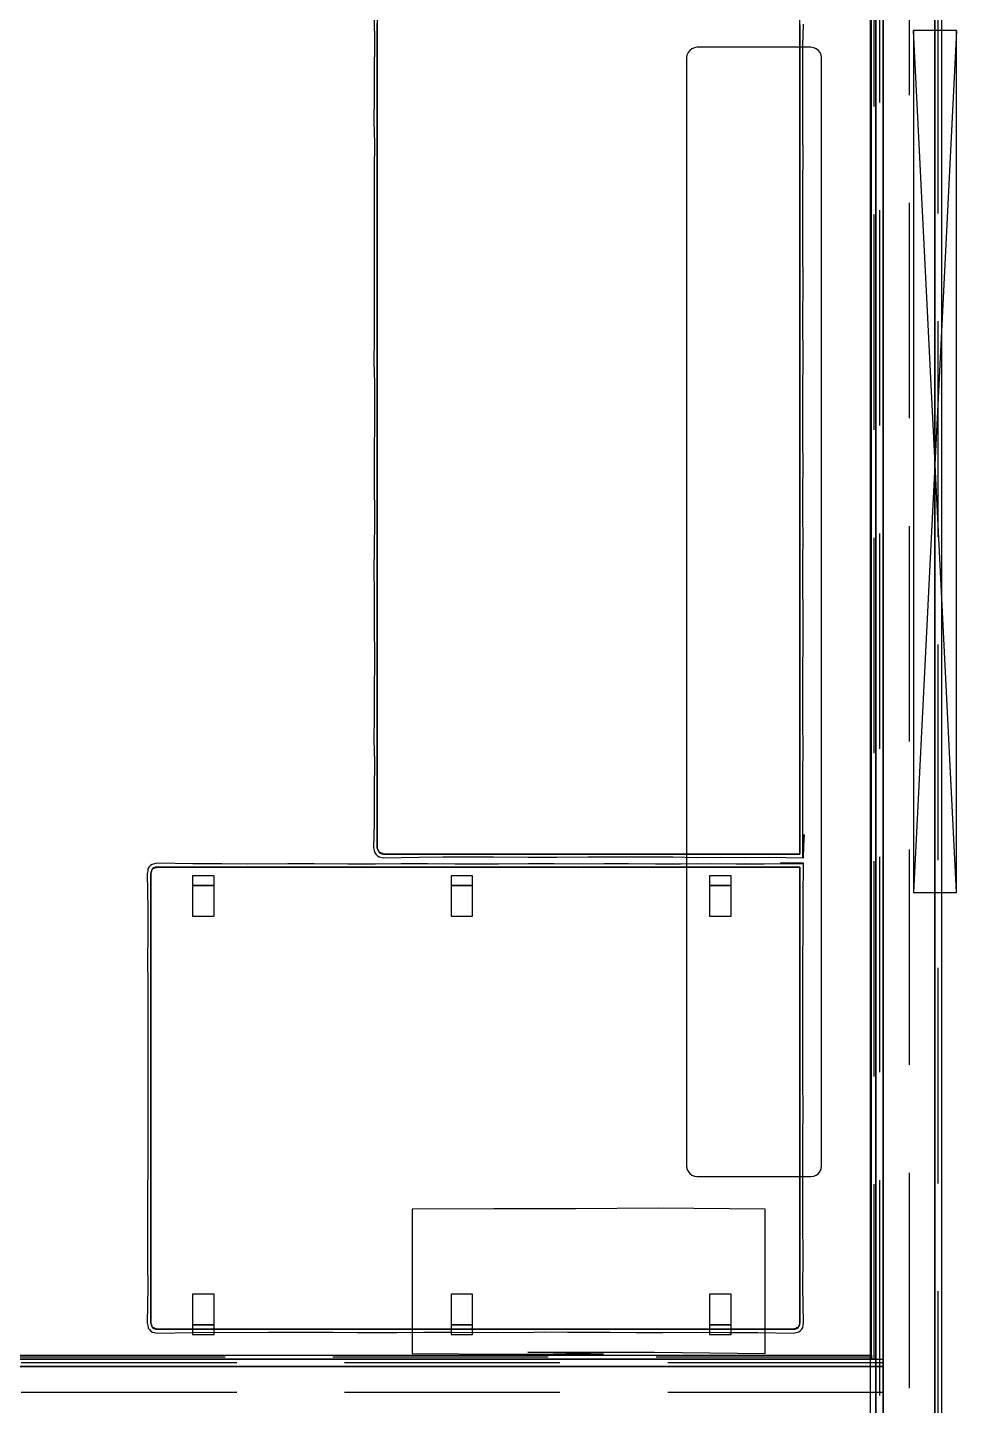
# Model space of a CAD drawing. Header units: millimetres. Extents: x -28.2 to 24.3, y -24.8 to 12.4.
# Drawn here: x 5.568 to 7.724, y -3.654 to -0.458 of the extents above; entities that cross this region are included whole.
import ezdxf

# ---------------------------------------------------------------- set-up
doc = ezdxf.new("R2010")
doc.units = ezdxf.units.MM
doc.linetypes.add('Dashed', pattern=[0.75, 0.5, -0.25])
for name, color, linetype in [('EJE_MUROS', 8, 'Continuous'), ('FURNISHINGELEMENT', 8, 'Continuous'), ('LOSAS', 3, 'Continuous'), ('MUROS', 7, 'Continuous'), ('VENTANAS', 4, 'Continuous')]:
    doc.layers.add(name, color=color, linetype=linetype)

msp = doc.modelspace()

# ---------------------------------------------------------------- linework, layer by layer
at = {"layer": 'EJE_MUROS', "linetype": 'Dashed'}
for p, q in [((7.6813, -6.1391), (7.6813, 0.8359)), ((7.5318, 0.6089), (7.5318, -3.5471)), ((7.5453, 0.6189), (7.5453, -5.9071)), ((7.6138, 0.6359), (7.6138, -5.9241)), ((7.5268, -3.5421), (3.2308, -3.5421)), ((7.5538, -3.5556), (3.2138, -3.5556)), ((7.5538, -3.6241), (3.0938, -3.6241))]:
    msp.add_line(p, q, dxfattribs=at)
at = {"layer": 'FURNISHINGELEMENT'}
for p, q in [((6.3799, 0.19, 0.8), (6.3799, -2.3602, 0.8)), ((7.3606, -2.3749, 0.8), (7.3606, 0.19, 0.8)), ((6.3724, -0.4343, 0.7965), (6.3733, -0.4961, 0.7975)), ((6.3799, -0.5272, 0.8), (6.3799, -0.4475, 0.8)), ((7.3606, -0.4512, 0.8), (7.3606, -0.5313, 0.8)), ((7.3676, -0.5001, 0.7972), (7.3686, -0.4499, 0.796)), ((6.3733, -0.4961, 0.7975), (6.3726, -0.5559, 0.7968)), ((7.1049, -0.5107, 1.185), (7.101, -0.5158, 1.185)), ((7.11, -0.5068, 1.185), (7.1049, -0.5107, 1.185)), ((7.116, -0.5043, 1.185), (7.11, -0.5068, 1.185)), ((7.1224, -0.5034, 1.185), (7.116, -0.5043, 1.185)), ((7.3863, -0.5034, 1.185), (7.1224, -0.5034, 1.185)), ((7.3676, -0.5938, 0.7972), (7.3676, -0.5001, 0.7972)), ((7.3927, -0.5043, 1.185), (7.3863, -0.5034, 1.185)), ((7.3987, -0.5068, 1.185), (7.3927, -0.5043, 1.185)), ((7.4038, -0.5107, 1.185), (7.3987, -0.5068, 1.185)), ((7.4077, -0.5158, 1.185), (7.4038, -0.5107, 1.185)), ((6.3799, -0.6069, 0.8), (6.3799, -0.5272, 0.8)), ((7.0985, -0.5217, 1.185), (7.0977, -0.5281, 1.185)), ((7.0977, -0.5281, 1.185), (7.0977, -3.0986, 1.185)), ((7.101, -0.5158, 1.185), (7.0985, -0.5217, 1.185)), ((7.3606, -0.5313, 0.8), (7.3606, -0.6115, 0.8)), ((7.4102, -0.5217, 1.185), (7.4077, -0.5158, 1.185)), ((7.411, -0.5281, 1.185), (7.4102, -0.5217, 1.185)), ((7.411, -3.0986, 1.185), (7.411, -0.5281, 1.185)), ((6.3726, -0.5559, 0.7968), (6.3726, -0.6211, 0.7968)), ((6.3799, -0.6866, 0.8), (6.3799, -0.6069, 0.8)), ((7.3677, -0.6516, 0.797), (7.3676, -0.5938, 0.7972)), ((6.3726, -0.6211, 0.7968), (6.372, -0.6745, 0.7962)), ((7.3606, -0.6115, 0.8), (7.3606, -0.6916, 0.8)), ((7.3672, -0.7047, 0.7975), (7.3677, -0.6516, 0.797)), ((6.372, -0.6745, 0.7962), (6.3734, -0.7264, 0.7975)), ((6.3799, -0.7663, 0.8), (6.3799, -0.6866, 0.8)), ((7.3606, -0.6916, 0.8), (7.3606, -0.7718, 0.8)), ((6.3734, -0.7264, 0.7975), (6.3727, -0.7871, 0.7969)), ((7.3682, -0.7571, 0.7965), (7.3672, -0.7047, 0.7975)), ((6.3799, -0.846, 0.8), (6.3799, -0.7663, 0.8)), ((7.3675, -0.8196, 0.7973), (7.3682, -0.7571, 0.7965)), ((6.3727, -0.7871, 0.7969), (6.3724, -0.8479, 0.7966)), ((7.3606, -0.7718, 0.8), (7.3606, -0.852, 0.8)), ((7.3677, -0.9135, 0.7971), (7.3675, -0.8196, 0.7973)), ((6.3724, -0.8479, 0.7966), (6.3729, -0.9066, 0.7971)), ((6.3799, -0.9257, 0.8), (6.3799, -0.846, 0.8)), ((7.3606, -0.852, 0.8), (7.3606, -0.9321, 0.8)), ((6.3729, -0.9066, 0.7971), (6.3728, -0.9655, 0.797)), ((6.3799, -1.0054, 0.8), (6.3799, -0.9257, 0.8)), ((7.3672, -0.9722, 0.7975), (7.3677, -0.9135, 0.7971)), ((7.3606, -0.9321, 0.8), (7.3606, -1.0123, 0.8)), ((6.3728, -0.9655, 0.797), (6.3729, -1.0234, 0.7972)), ((7.3679, -1.0523, 0.7969), (7.3672, -0.9722, 0.7975)), ((6.3799, -1.0851, 0.8), (6.3799, -1.0054, 0.8)), ((7.3606, -1.0123, 0.8), (7.3606, -1.0924, 0.8)), ((6.3729, -1.0234, 0.7972), (6.373, -1.118, 0.7972)), ((7.3675, -1.1325, 0.7972), (7.3679, -1.0523, 0.7969)), ((6.3799, -1.1648, 0.8), (6.3799, -1.0851, 0.8)), ((6.373, -1.118, 0.7972), (6.3725, -1.1796, 0.7966)), ((7.3606, -1.0924, 0.8), (7.3606, -1.1726, 0.8)), ((7.3678, -1.2323, 0.797), (7.3675, -1.1325, 0.7972)), ((6.3725, -1.1796, 0.7966), (6.372, -1.2322, 0.7962)), ((6.3799, -1.2445, 0.8), (6.3799, -1.1648, 0.8)), ((7.3606, -1.1726, 0.8), (7.3606, -1.2527, 0.8)), ((6.372, -1.2322, 0.7962), (6.3732, -1.2836, 0.7974)), ((6.3799, -1.3241, 0.8), (6.3799, -1.2445, 0.8)), ((7.3675, -1.2928, 0.7973), (7.3678, -1.2323, 0.797)), ((7.3606, -1.2527, 0.8), (7.3606, -1.3329, 0.8)), ((6.3732, -1.2836, 0.7974), (6.3731, -1.3784, 0.7973)), ((7.3676, -1.3507, 0.7971), (7.3675, -1.2928, 0.7973)), ((6.3799, -1.4038, 0.8), (6.3799, -1.3241, 0.8)), ((7.3606, -1.3329, 0.8), (7.3606, -1.413, 0.8)), ((7.3677, -1.4165, 0.7971), (7.3676, -1.3507, 0.7971)), ((6.3731, -1.3784, 0.7973), (6.3727, -1.4376, 0.7969)), ((6.3799, -1.4835, 0.8), (6.3799, -1.4038, 0.8)), ((6.3727, -1.4376, 0.7969), (6.3727, -1.5044, 0.7969)), ((7.3606, -1.413, 0.8), (7.3606, -1.4932, 0.8)), ((7.3678, -1.4724, 0.7969), (7.3677, -1.4165, 0.7971)), ((6.3799, -1.5632, 0.8), (6.3799, -1.4835, 0.8)), ((7.3606, -1.4932, 0.8), (7.3606, -1.5733, 0.8)), ((7.3675, -1.5333, 0.7973), (7.3678, -1.4724, 0.7969)), ((6.3727, -1.5044, 0.7969), (6.3735, -1.6031, 0.7976)), ((7.3676, -1.591, 0.7972), (7.3675, -1.5333, 0.7973)), ((6.3799, -1.6429, 0.8), (6.3799, -1.5632, 0.8)), ((7.3606, -1.5733, 0.8), (7.3606, -1.6535, 0.8)), ((7.3684, -1.6424, 0.7963), (7.3676, -1.591, 0.7972)), ((6.3735, -1.6031, 0.7976), (6.3726, -1.665, 0.7968)), ((6.3799, -1.7226, 0.8), (6.3799, -1.6429, 0.8)), ((7.3606, -1.6535, 0.8), (7.3606, -1.7336, 0.8)), ((7.3674, -1.6936, 0.7973), (7.3684, -1.6424, 0.7963)), ((6.3726, -1.665, 0.7968), (6.3722, -1.7171, 0.7963)), ((7.3676, -1.7512, 0.7972), (7.3674, -1.6936, 0.7973)), ((6.3722, -1.7171, 0.7963), (6.3727, -1.7692, 0.7969)), ((6.3799, -1.8023, 0.8), (6.3799, -1.7226, 0.8)), ((7.3606, -1.7336, 0.8), (7.3606, -1.8138, 0.8)), ((7.3679, -1.8169, 0.7968), (7.3676, -1.7512, 0.7972)), ((6.3727, -1.7692, 0.7969), (6.373, -1.8357, 0.7972)), ((6.3799, -1.882, 0.8), (6.3799, -1.8023, 0.8)), ((7.3606, -1.8138, 0.8), (7.3606, -1.8939, 0.8)), ((7.3682, -1.8798, 0.7965), (7.3679, -1.8169, 0.7968)), ((6.373, -1.8357, 0.7972), (6.3732, -1.9307, 0.7974)), ((6.3799, -1.9617, 0.8), (6.3799, -1.882, 0.8)), ((7.3676, -1.9561, 0.7971), (7.3682, -1.8798, 0.7965)), ((7.3606, -1.8939, 0.8), (7.3606, -1.9741, 0.8)), ((6.3732, -1.9307, 0.7974), (6.3726, -1.9911, 0.7968)), ((6.3799, -2.0414, 0.8), (6.3799, -1.9617, 0.8)), ((7.3606, -1.9741, 0.8), (7.3606, -2.0542, 0.8)), ((7.3677, -2.0142, 0.7971), (7.3676, -1.9561, 0.7971)), ((6.3726, -1.9911, 0.7968), (6.3726, -2.0565, 0.7968)), ((6.3799, -2.1211, 0.8), (6.3799, -2.0414, 0.8)), ((7.3675, -2.0709, 0.7972), (7.3677, -2.0142, 0.7971)), ((6.3726, -2.0565, 0.7968), (6.372, -2.1095, 0.7961)), ((7.3606, -2.0542, 0.8), (7.3606, -2.154, 0.8)), ((7.368, -2.1274, 0.7968), (7.3675, -2.0709, 0.7972)), ((6.372, -2.1095, 0.7961), (6.3734, -2.1609, 0.7976)), ((6.3799, -2.2008, 0.8), (6.3799, -2.1211, 0.8)), ((7.3674, -2.1916, 0.7974), (7.368, -2.1274, 0.7968)), ((6.3734, -2.1609, 0.7976), (6.3729, -2.2253, 0.7971)), ((7.3606, -2.154, 0.8), (7.3606, -2.2092, 0.8)), ((6.3799, -2.2497, 0.8), (6.3799, -2.2008, 0.8)), ((7.3675, -2.292, 0.7973), (7.3674, -2.1916, 0.7974)), ((6.3729, -2.2253, 0.7971), (6.3729, -2.3043, 0.7971)), ((7.3606, -2.2092, 0.8), (7.3606, -2.2644, 0.8)), ((6.3799, -2.305, 0.8), (6.3799, -2.2497, 0.8)), ((7.3606, -2.2644, 0.8), (7.3606, -2.3197, 0.8)), ((7.3677, -2.3819, 0.7971), (7.3675, -2.292, 0.7973)), ((6.3729, -2.3043, 0.7971), (6.3713, -2.3602, 0.795)), ((6.3799, -2.3602, 0.8), (6.3799, -2.305, 0.8)), ((7.3606, -2.3197, 0.8), (7.3606, -2.3749, 0.8)), ((7.3706, -2.3297, 0.79), (7.3677, -2.3819, 0.7971)), ((7.3693, -2.3835, 0.795), (7.3706, -2.3297, 0.79)), ((6.3713, -2.3602, 0.795), (6.3727, -2.3664, 0.7959)), ((6.3817, -2.3643, 0.8), (6.3799, -2.3602, 0.8)), ((6.3799, -2.3602, 0.8), (6.3804, -2.364, 0.8)), ((6.3804, -2.364, 0.8), (6.3819, -2.3675, 0.8)), ((6.3821, -2.3654, 0.8), (6.3817, -2.3643, 0.8)), ((6.383, -2.3675, 0.8), (6.3821, -2.3654, 0.8)), ((5.869, -2.3963, 0.795), (5.8628, -2.3977, 0.7959)), ((5.9518, -2.3979, 0.7971), (5.869, -2.3963, 0.795)), ((6.3727, -2.3664, 0.7959), (6.3741, -2.372, 0.7942)), ((6.3741, -2.372, 0.7942), (6.3767, -2.3753, 0.7948)), ((6.3767, -2.3753, 0.7948), (6.3803, -2.3791, 0.7942)), ((6.3803, -2.3791, 0.7942), (6.384, -2.3814, 0.7942)), ((6.3819, -2.3675, 0.8), (6.3842, -2.3706, 0.8)), ((6.3842, -2.3706, 0.8), (6.383, -2.3675, 0.8)), ((6.384, -2.3814, 0.7942), (6.3884, -2.3821, 0.7959)), ((6.3868, -2.3716, 0.8), (6.3842, -2.3706, 0.8)), ((6.3842, -2.3706, 0.8), (6.3873, -2.3729, 0.8)), ((6.3894, -2.3727, 0.8), (6.3868, -2.3716, 0.8)), ((6.3873, -2.3729, 0.8), (6.3908, -2.3744, 0.8)), ((6.3884, -2.3821, 0.7959), (6.3946, -2.3835, 0.795)), ((6.392, -2.3738, 0.8), (6.3894, -2.3727, 0.8)), ((6.3908, -2.3744, 0.8), (6.3946, -2.3749, 0.8)), ((6.3946, -2.3749, 0.8), (6.392, -2.3738, 0.8)), ((6.4498, -2.3749, 0.8), (6.3946, -2.3749, 0.8)), ((6.3946, -2.3749, 0.8), (7.3606, -2.3749, 0.8)), ((6.3946, -2.3835, 0.795), (6.4774, -2.3819, 0.7971)), ((6.505, -2.3749, 0.8), (6.4498, -2.3749, 0.8)), ((6.4774, -2.3819, 0.7971), (6.5325, -2.3811, 0.7978)), ((6.5603, -2.3749, 0.8), (6.505, -2.3749, 0.8)), ((6.5325, -2.3811, 0.7978), (6.5879, -2.3816, 0.7974)), ((6.6155, -2.3749, 0.8), (6.5603, -2.3749, 0.8)), ((6.5879, -2.3816, 0.7974), (6.6492, -2.3815, 0.7975)), ((6.6707, -2.3749, 0.8), (6.6155, -2.3749, 0.8)), ((6.6492, -2.3815, 0.7975), (6.7301, -2.3823, 0.7967)), ((6.7259, -2.3749, 0.8), (6.6707, -2.3749, 0.8)), ((6.7811, -2.3749, 0.8), (6.7259, -2.3749, 0.8)), ((6.7301, -2.3823, 0.7967), (6.7975, -2.3819, 0.7971)), ((6.8363, -2.3749, 0.8), (6.7811, -2.3749, 0.8)), ((6.7975, -2.3819, 0.7971), (6.8691, -2.3815, 0.7975)), ((6.9018, -2.3749, 0.8), (6.8363, -2.3749, 0.8)), ((6.8691, -2.3815, 0.7975), (6.9299, -2.3817, 0.7973)), ((6.9674, -2.3749, 0.8), (6.9018, -2.3749, 0.8)), ((6.9299, -2.3817, 0.7973), (7.0062, -2.3817, 0.7973)), ((7.0329, -2.3749, 0.8), (6.9674, -2.3749, 0.8)), ((7.0062, -2.3817, 0.7973), (7.0657, -2.3816, 0.7974)), ((7.0985, -2.3749, 0.8), (7.0329, -2.3749, 0.8)), ((7.0657, -2.3816, 0.7974), (7.1211, -2.3826, 0.7963)), ((7.164, -2.3749, 0.8), (7.0985, -2.3749, 0.8)), ((7.1211, -2.3826, 0.7963), (7.1774, -2.3822, 0.7968)), ((7.2295, -2.3749, 0.8), (7.164, -2.3749, 0.8)), ((7.1774, -2.3822, 0.7968), (7.2326, -2.3827, 0.7963)), ((7.3054, -2.3749, 0.8), (7.2295, -2.3749, 0.8)), ((7.2326, -2.3827, 0.7963), (7.2878, -2.3821, 0.7969)), ((7.2878, -2.3821, 0.7969), (7.3693, -2.3835, 0.795)), ((7.3606, -2.3749, 0.8), (7.3054, -2.3749, 0.8)), ((7.3693, -2.3963, 0.795), (7.3154, -2.395, 0.79)), ((7.3154, -2.395, 0.79), (7.3677, -2.3979, 0.7971)), ((7.3679, -2.4778, 0.7969), (7.3693, -2.3963, 0.795)), ((5.8471, -2.4135, 0.7959), (5.8457, -2.4197, 0.795)), ((5.8457, -2.4197, 0.795), (5.8473, -2.5025, 0.7971)), ((5.8478, -2.4091, 0.7942), (5.8471, -2.4135, 0.7959)), ((5.8501, -2.4053, 0.7942), (5.8478, -2.4091, 0.7942)), ((5.8539, -2.4017, 0.7948), (5.8501, -2.4053, 0.7942)), ((5.8572, -2.3991, 0.7942), (5.8539, -2.4017, 0.7948)), ((5.8548, -2.4159, 0.8), (5.8543, -2.4197, 0.8)), ((5.8543, -2.4197, 0.8), (5.8554, -2.4171, 0.8)), ((5.8543, -2.4749, 0.8), (5.8543, -2.4197, 0.8)), ((5.8543, -2.4197, 0.8), (5.8543, -3.4627, 0.8)), ((5.8563, -2.4123, 0.8), (5.8548, -2.4159, 0.8)), ((5.8554, -2.4171, 0.8), (5.8565, -2.4145, 0.8)), ((5.8586, -2.4093, 0.8), (5.8563, -2.4123, 0.8)), ((5.8565, -2.4145, 0.8), (5.8576, -2.4119, 0.8)), ((5.8628, -2.3977, 0.7959), (5.8572, -2.3991, 0.7942)), ((5.8576, -2.4119, 0.8), (5.8586, -2.4093, 0.8)), ((5.8617, -2.4069, 0.8), (5.8586, -2.4093, 0.8)), ((5.8586, -2.4093, 0.8), (5.8617, -2.408, 0.8)), ((5.8652, -2.4055, 0.8), (5.8617, -2.4069, 0.8)), ((5.8617, -2.408, 0.8), (5.8638, -2.4071, 0.8)), ((5.8638, -2.4071, 0.8), (5.8648, -2.4067, 0.8)), ((5.8648, -2.4067, 0.8), (5.869, -2.405, 0.8)), ((5.869, -2.405, 0.8), (5.8652, -2.4055, 0.8)), ((5.869, -2.405, 0.8), (5.9242, -2.405, 0.8)), ((7.3606, -2.405, 0.8), (5.869, -2.405, 0.8)), ((5.9242, -2.405, 0.8), (5.9794, -2.405, 0.8)), ((6.001, -2.4252, 0.4559), (5.951, -2.4252, 0.4559)), ((5.951, -2.4252, 0.4559), (5.951, -2.4481, 0.4559)), ((6.0195, -2.3978, 0.7969), (5.9518, -2.3979, 0.7971)), ((5.9794, -2.405, 0.8), (6.0555, -2.405, 0.8)), ((6.001, -2.4481, 0.4559), (6.001, -2.4252, 0.4559)), ((6.0781, -2.3981, 0.7972), (6.0195, -2.3978, 0.7969)), ((6.0555, -2.405, 0.8), (6.1487, -2.405, 0.8)), ((6.1727, -2.3978, 0.797), (6.0781, -2.3981, 0.7972)), ((6.1487, -2.405, 0.8), (6.2419, -2.405, 0.8)), ((6.2337, -2.3975, 0.7966), (6.1727, -2.3978, 0.797)), ((6.3118, -2.3982, 0.7973), (6.2337, -2.3975, 0.7966)), ((6.2419, -2.405, 0.8), (6.2885, -2.405, 0.8)), ((6.2885, -2.405, 0.8), (6.3351, -2.405, 0.8)), ((6.3754, -2.3986, 0.7977), (6.3118, -2.3982, 0.7973)), ((6.3351, -2.405, 0.8), (6.4284, -2.405, 0.8)), ((6.4347, -2.3975, 0.7967), (6.3754, -2.3986, 0.7977)), ((6.4284, -2.405, 0.8), (6.5216, -2.405, 0.8)), ((6.4974, -2.3977, 0.7969), (6.4347, -2.3975, 0.7967)), ((6.5609, -2.3985, 0.7976), (6.4974, -2.3977, 0.7969)), ((6.5216, -2.405, 0.8), (6.6148, -2.405, 0.8)), ((6.601, -2.4252, 0.4559), (6.551, -2.4252, 0.4559)), ((6.551, -2.4252, 0.4559), (6.551, -2.4481, 0.4559)), ((6.6614, -2.3981, 0.7973), (6.5609, -2.3985, 0.7976)), ((6.601, -2.4481, 0.4559), (6.601, -2.4252, 0.4559)), ((6.6148, -2.405, 0.8), (6.708, -2.405, 0.8)), ((6.7308, -2.398, 0.7972), (6.6614, -2.3981, 0.7973)), ((6.708, -2.405, 0.8), (6.8013, -2.405, 0.8)), ((6.7902, -2.3978, 0.797), (6.7308, -2.398, 0.7972)), ((6.8479, -2.3982, 0.7973), (6.7902, -2.3978, 0.797)), ((6.8013, -2.405, 0.8), (6.8945, -2.405, 0.8)), ((6.9064, -2.398, 0.7971), (6.8479, -2.3982, 0.7973)), ((6.8945, -2.405, 0.8), (6.9877, -2.405, 0.8)), ((6.963, -2.3977, 0.7969), (6.9064, -2.398, 0.7971)), ((7.0257, -2.3981, 0.7973), (6.963, -2.3977, 0.7969)), ((6.9877, -2.405, 0.8), (7.0637, -2.405, 0.8)), ((7.0835, -2.3981, 0.7972), (7.0257, -2.3981, 0.7973)), ((7.0637, -2.405, 0.8), (7.1398, -2.405, 0.8)), ((7.152, -2.3976, 0.7967), (7.0835, -2.3981, 0.7972)), ((7.1398, -2.405, 0.8), (7.195, -2.405, 0.8)), ((7.201, -2.4252, 0.4559), (7.151, -2.4252, 0.4559)), ((7.151, -2.4252, 0.4559), (7.151, -2.4481, 0.4559)), ((7.2124, -2.3982, 0.7973), (7.152, -2.3976, 0.7967)), ((7.195, -2.405, 0.8), (7.2502, -2.405, 0.8)), ((7.201, -2.4481, 0.4559), (7.201, -2.4252, 0.4559)), ((7.2778, -2.3981, 0.7973), (7.2124, -2.3982, 0.7973)), ((7.2502, -2.405, 0.8), (7.3054, -2.405, 0.8)), ((7.3677, -2.3979, 0.7971), (7.2778, -2.3981, 0.7973)), ((7.3054, -2.405, 0.8), (7.3606, -2.405, 0.8)), ((7.3606, -2.405, 0.8), (7.3606, -2.4602, 0.8)), ((7.3606, -3.4627, 0.8), (7.3606, -2.405, 0.8)), ((5.951, -2.4481, 0.4559), (6.001, -2.4481, 0.4559)), ((6.001, -2.4481, 0.3631), (5.951, -2.4481, 0.3631)), ((5.951, -2.4481, 0.3631), (5.951, -2.5188, 0.3631)), ((6.001, -2.5188, 0.3631), (6.001, -2.4481, 0.3631)), ((6.551, -2.4481, 0.4559), (6.601, -2.4481, 0.4559)), ((6.601, -2.4481, 0.3631), (6.551, -2.4481, 0.3631)), ((6.551, -2.4481, 0.3631), (6.551, -2.5188, 0.3631)), ((6.601, -2.5188, 0.3631), (6.601, -2.4481, 0.3631)), ((7.151, -2.4481, 0.4559), (7.201, -2.4481, 0.4559)), ((7.201, -2.4481, 0.3631), (7.151, -2.4481, 0.3631)), ((7.151, -2.4481, 0.3631), (7.151, -2.5188, 0.3631)), ((7.201, -2.5188, 0.3631), (7.201, -2.4481, 0.3631)), ((7.3606, -2.4602, 0.8), (7.3606, -2.5372, 0.8)), ((5.8543, -2.5301, 0.8), (5.8543, -2.4749, 0.8)), ((7.3681, -2.5385, 0.7966), (7.3679, -2.4778, 0.7969)), ((5.8473, -2.5025, 0.7971), (5.8477, -2.5633, 0.7975)), ((5.951, -2.5188, 0.3631), (6.001, -2.5188, 0.3631)), ((6.551, -2.5188, 0.3631), (6.601, -2.5188, 0.3631)), ((7.151, -2.5188, 0.3631), (7.201, -2.5188, 0.3631)), ((5.8543, -2.5853, 0.8), (5.8543, -2.5301, 0.8)), ((7.3606, -2.5372, 0.8), (7.3606, -2.6033, 0.8)), ((7.3675, -2.6364, 0.7973), (7.3681, -2.5385, 0.7966)), ((5.8477, -2.5633, 0.7975), (5.8469, -2.6205, 0.7967)), ((5.8543, -2.6405, 0.8), (5.8543, -2.5853, 0.8)), ((5.8469, -2.6205, 0.7967), (5.8474, -2.6781, 0.7972)), ((7.3606, -2.6033, 0.8), (7.3606, -2.6694, 0.8)), ((5.8543, -2.7157, 0.8), (5.8543, -2.6405, 0.8)), ((7.3675, -2.7025, 0.7972), (7.3675, -2.6364, 0.7973)), ((5.8474, -2.6781, 0.7972), (5.8473, -2.7372, 0.7972)), ((7.3606, -2.6694, 0.8), (7.3606, -2.7355, 0.8)), ((5.8543, -2.7908, 0.8), (5.8543, -2.7157, 0.8)), ((7.3675, -2.7686, 0.7972), (7.3675, -2.7025, 0.7972)), ((5.8473, -2.7372, 0.7972), (5.8472, -2.7928, 0.797)), ((7.3606, -2.7355, 0.8), (7.3606, -2.8016, 0.8)), ((7.3677, -2.8321, 0.7971), (7.3675, -2.7686, 0.7972)), ((5.8472, -2.7928, 0.797), (5.8472, -2.8483, 0.797)), ((5.8543, -2.866, 0.8), (5.8543, -2.7908, 0.8)), ((7.3606, -2.8016, 0.8), (7.3606, -2.8677, 0.8)), ((7.3675, -2.9008, 0.7972), (7.3677, -2.8321, 0.7971)), ((5.8472, -2.8483, 0.797), (5.8471, -2.9077, 0.797)), ((5.8543, -2.9412, 0.8), (5.8543, -2.866, 0.8)), ((7.3606, -2.8677, 0.8), (7.3606, -2.9338, 0.8)), ((5.8471, -2.9077, 0.797), (5.8474, -2.9738, 0.7972)), ((7.3678, -2.9672, 0.7969), (7.3675, -2.9008, 0.7972)), ((7.3606, -2.9338, 0.8), (7.3606, -3, 0.8)), ((5.8543, -3.0064, 0.8), (5.8543, -2.9412, 0.8)), ((7.3675, -3.033, 0.7973), (7.3678, -2.9672, 0.7969)), ((5.8474, -2.9738, 0.7972), (5.8474, -3.0427, 0.7972)), ((7.3606, -3, 0.8), (7.3606, -3.0661, 0.8)), ((5.8543, -3.0716, 0.8), (5.8543, -3.0064, 0.8)), ((7.3674, -3.0921, 0.7973), (7.3675, -3.033, 0.7973)), ((5.8474, -3.0427, 0.7972), (5.8474, -3.1042, 0.7972)), ((7.3606, -3.0661, 0.8), (7.3606, -3.1322, 0.8)), ((5.8543, -3.1368, 0.8), (5.8543, -3.0716, 0.8)), ((7.0977, -3.0986, 1.185), (7.0985, -3.105, 1.185)), ((7.3672, -3.1652, 0.7975), (7.3674, -3.0921, 0.7973)), ((7.4102, -3.105, 1.185), (7.411, -3.0986, 1.185)), ((5.8474, -3.1042, 0.7972), (5.8464, -3.1559, 0.7961)), ((7.0985, -3.105, 1.185), (7.101, -3.1109, 1.185)), ((7.101, -3.1109, 1.185), (7.1049, -3.116, 1.185)), ((7.1049, -3.116, 1.185), (7.11, -3.12, 1.185)), ((7.11, -3.12, 1.185), (7.116, -3.1224, 1.185)), ((7.116, -3.1224, 1.185), (7.1224, -3.1233, 1.185)), ((7.1224, -3.1233, 1.185), (7.3863, -3.1233, 1.185)), ((7.3606, -3.1322, 0.8), (7.3606, -3.1983, 0.8)), ((7.3863, -3.1233, 1.185), (7.3927, -3.1224, 1.185)), ((7.3927, -3.1224, 1.185), (7.3987, -3.12, 1.185)), ((7.3987, -3.12, 1.185), (7.4038, -3.116, 1.185)), ((7.4038, -3.116, 1.185), (7.4077, -3.1109, 1.185)), ((7.4077, -3.1109, 1.185), (7.4102, -3.105, 1.185)), ((5.8464, -3.1559, 0.7961), (5.8468, -3.2085, 0.7966)), ((5.8543, -3.202, 0.8), (5.8543, -3.1368, 0.8)), ((7.3675, -3.2254, 0.7973), (7.3672, -3.1652, 0.7975)), ((5.8468, -3.2085, 0.7966), (5.8469, -3.2695, 0.7967)), ((5.8543, -3.2671, 0.8), (5.8543, -3.202, 0.8)), ((6.6507, -3.1976, 0.9018), (6.4609, -3.1988, 0.9039)), ((6.4609, -3.1988, 0.9039), (6.4609, -3.2043, 0.9112)), ((6.4609, -3.2043, 0.9112), (6.4609, -3.2116, 0.9167)), ((6.4609, -3.2116, 0.9167), (6.4609, -3.22, 0.9202)), ((6.4609, -3.22, 0.9202), (6.4609, -3.229, 0.9214)), ((6.8408, -3.1979, 0.9022), (6.6507, -3.1976, 0.9018)), ((7.0319, -3.1968, 0.8998), (6.8408, -3.1979, 0.9022)), ((7.2796, -3.1988, 0.9039), (7.0319, -3.1968, 0.8998)), ((7.2796, -3.2043, 0.9112), (7.2796, -3.1988, 0.9039)), ((7.2796, -3.2116, 0.9167), (7.2796, -3.2043, 0.9112)), ((7.2796, -3.22, 0.9202), (7.2796, -3.2116, 0.9167)), ((7.2796, -3.229, 0.9214), (7.2796, -3.22, 0.9202)), ((7.3606, -3.1983, 0.8), (7.3606, -3.2753, 0.8)), ((7.3678, -3.312, 0.7969), (7.3675, -3.2254, 0.7973)), ((6.4609, -3.229, 0.9214), (6.4609, -3.5031, 0.9214)), ((7.2796, -3.5031, 0.9214), (7.2796, -3.229, 0.9214)), ((5.8469, -3.2695, 0.7967), (5.8465, -3.3249, 0.7963)), ((5.8543, -3.3323, 0.8), (5.8543, -3.2671, 0.8)), ((7.3606, -3.2753, 0.8), (7.3606, -3.3523, 0.8)), ((7.3677, -3.3799, 0.7971), (7.3678, -3.312, 0.7969)), ((5.8465, -3.3249, 0.7963), (5.8473, -3.3799, 0.7971)), ((5.8543, -3.4075, 0.8), (5.8543, -3.3323, 0.8)), ((7.3606, -3.3523, 0.8), (7.3606, -3.4075, 0.8)), ((5.8473, -3.3799, 0.7971), (5.8457, -3.4627, 0.795)), ((7.3693, -3.4627, 0.795), (7.3677, -3.3799, 0.7971)), ((5.8543, -3.4627, 0.8), (5.8543, -3.4075, 0.8)), ((6.001, -3.3963, 0.3631), (5.951, -3.3963, 0.3631)), ((5.951, -3.3963, 0.3631), (5.951, -3.467, 0.3631)), ((6.001, -3.467, 0.3631), (6.001, -3.3963, 0.3631)), ((6.601, -3.3963, 0.3631), (6.551, -3.3963, 0.3631)), ((6.551, -3.3963, 0.3631), (6.551, -3.467, 0.3631)), ((6.601, -3.467, 0.3631), (6.601, -3.3963, 0.3631)), ((7.201, -3.3963, 0.3631), (7.151, -3.3963, 0.3631)), ((7.151, -3.3963, 0.3631), (7.151, -3.467, 0.3631)), ((7.201, -3.467, 0.3631), (7.201, -3.3963, 0.3631)), ((7.3606, -3.4075, 0.8), (7.3606, -3.4627, 0.8)), ((5.8457, -3.4627, 0.795), (5.8471, -3.4689, 0.7959)), ((5.8471, -3.4689, 0.7959), (5.8484, -3.4746, 0.7942)), ((5.8484, -3.4746, 0.7942), (5.8511, -3.4778, 0.7948)), ((5.8511, -3.4778, 0.7948), (5.8547, -3.4817, 0.7942)), ((5.8561, -3.4669, 0.8), (5.8543, -3.4627, 0.8)), ((5.8543, -3.4627, 0.8), (5.8548, -3.4665, 0.8)), ((5.8547, -3.4817, 0.7942), (5.8584, -3.484, 0.7942)), ((5.8548, -3.4665, 0.8), (5.8563, -3.4701, 0.8)), ((5.8565, -3.4679, 0.8), (5.8561, -3.4669, 0.8)), ((5.8563, -3.4701, 0.8), (5.8586, -3.4731, 0.8)), ((5.8573, -3.47, 0.8), (5.8565, -3.4679, 0.8)), ((5.8586, -3.4731, 0.8), (5.8573, -3.47, 0.8)), ((5.8584, -3.484, 0.7942), (5.8628, -3.4847, 0.7959)), ((5.8612, -3.4742, 0.8), (5.8586, -3.4731, 0.8)), ((5.8586, -3.4731, 0.8), (5.8617, -3.4754, 0.8)), ((5.8638, -3.4753, 0.8), (5.8612, -3.4742, 0.8)), ((5.8617, -3.4754, 0.8), (5.8652, -3.4769, 0.8)), ((5.8664, -3.4763, 0.8), (5.8638, -3.4753, 0.8)), ((5.8652, -3.4769, 0.8), (5.869, -3.4774, 0.8)), ((5.869, -3.4774, 0.8), (5.8664, -3.4763, 0.8)), ((5.9242, -3.4774, 0.8), (5.869, -3.4774, 0.8)), ((5.869, -3.4774, 0.8), (7.3459, -3.4774, 0.8)), ((5.9794, -3.4774, 0.8), (5.9242, -3.4774, 0.8)), ((5.951, -3.467, 0.3631), (6.001, -3.467, 0.3631)), ((6.001, -3.467, 0.4559), (5.951, -3.467, 0.4559)), ((5.951, -3.467, 0.4559), (5.951, -3.4898, 0.4559)), ((5.9518, -3.4845, 0.7971), (6.0125, -3.484, 0.7975)), ((6.0346, -3.4774, 0.8), (5.9794, -3.4774, 0.8)), ((6.001, -3.4898, 0.4559), (6.001, -3.467, 0.4559)), ((6.0125, -3.484, 0.7975), (6.0695, -3.4848, 0.7968)), ((6.0899, -3.4774, 0.8), (6.0346, -3.4774, 0.8)), ((6.1641, -3.4774, 0.8), (6.0899, -3.4774, 0.8)), ((6.2382, -3.4774, 0.8), (6.1641, -3.4774, 0.8)), ((6.3305, -3.4774, 0.8), (6.2382, -3.4774, 0.8)), ((6.4229, -3.4774, 0.8), (6.3305, -3.4774, 0.8)), ((6.5152, -3.4774, 0.8), (6.4229, -3.4774, 0.8)), ((6.6075, -3.4774, 0.8), (6.5152, -3.4774, 0.8)), ((6.551, -3.467, 0.3631), (6.601, -3.467, 0.3631)), ((6.601, -3.467, 0.4559), (6.551, -3.467, 0.4559)), ((6.551, -3.467, 0.4559), (6.551, -3.4898, 0.4559)), ((6.601, -3.4898, 0.4559), (6.601, -3.467, 0.4559)), ((6.6032, -3.4852, 0.7963), (6.6558, -3.4839, 0.7976)), ((6.6998, -3.4774, 0.8), (6.6075, -3.4774, 0.8)), ((6.6558, -3.4839, 0.7976), (6.7173, -3.4848, 0.7967)), ((6.7921, -3.4774, 0.8), (6.6998, -3.4774, 0.8)), ((6.7173, -3.4848, 0.7967), (6.769, -3.4836, 0.7978)), ((6.769, -3.4836, 0.7978), (6.8214, -3.4844, 0.7971)), ((6.8844, -3.4774, 0.8), (6.7921, -3.4774, 0.8)), ((6.8214, -3.4844, 0.7971), (6.9199, -3.484, 0.7975)), ((6.9767, -3.4774, 0.8), (6.8844, -3.4774, 0.8)), ((6.9199, -3.484, 0.7975), (6.9816, -3.4849, 0.7966)), ((7.069, -3.4774, 0.8), (6.9767, -3.4774, 0.8)), ((7.1613, -3.4774, 0.8), (7.069, -3.4774, 0.8)), ((7.151, -3.467, 0.3631), (7.201, -3.467, 0.3631)), ((7.201, -3.467, 0.4559), (7.151, -3.467, 0.4559)), ((7.151, -3.467, 0.4559), (7.151, -3.4898, 0.4559)), ((7.2355, -3.4774, 0.8), (7.1613, -3.4774, 0.8)), ((7.201, -3.4898, 0.4559), (7.201, -3.467, 0.4559)), ((7.2907, -3.4774, 0.8), (7.2355, -3.4774, 0.8)), ((7.3459, -3.4774, 0.8), (7.2907, -3.4774, 0.8)), ((7.3501, -3.4757, 0.8), (7.3459, -3.4774, 0.8)), ((7.3459, -3.4774, 0.8), (7.3497, -3.4769, 0.8)), ((7.3497, -3.4769, 0.8), (7.3533, -3.4754, 0.8)), ((7.3511, -3.4753, 0.8), (7.3501, -3.4757, 0.8)), ((7.3532, -3.4744, 0.8), (7.3511, -3.4753, 0.8)), ((7.3521, -3.4847, 0.7959), (7.3578, -3.4833, 0.7942)), ((7.3563, -3.4731, 0.8), (7.3532, -3.4744, 0.8)), ((7.3533, -3.4754, 0.8), (7.3563, -3.4731, 0.8)), ((7.3563, -3.4731, 0.8), (7.3586, -3.4701, 0.8)), ((7.3574, -3.4705, 0.8), (7.3563, -3.4731, 0.8)), ((7.3585, -3.4679, 0.8), (7.3574, -3.4705, 0.8)), ((7.3578, -3.4833, 0.7942), (7.361, -3.4807, 0.7948)), ((7.3595, -3.4653, 0.8), (7.3585, -3.4679, 0.8)), ((7.3586, -3.4701, 0.8), (7.3601, -3.4665, 0.8)), ((7.3606, -3.4627, 0.8), (7.3595, -3.4653, 0.8)), ((7.3601, -3.4665, 0.8), (7.3606, -3.4627, 0.8)), ((7.361, -3.4807, 0.7948), (7.3649, -3.4771, 0.7942)), ((7.3649, -3.4771, 0.7942), (7.3672, -3.4733, 0.7942)), ((7.3672, -3.4733, 0.7942), (7.3678, -3.4689, 0.7959)), ((7.3678, -3.4689, 0.7959), (7.3693, -3.4627, 0.795)), ((5.8628, -3.4847, 0.7959), (5.869, -3.4861, 0.795)), ((5.869, -3.4861, 0.795), (5.9518, -3.4845, 0.7971)), ((5.951, -3.4898, 0.4559), (6.001, -3.4898, 0.4559)), ((6.0695, -3.4848, 0.7968), (6.127, -3.4844, 0.7971)), ((6.127, -3.4844, 0.7971), (6.1871, -3.4844, 0.7971)), ((6.1871, -3.4844, 0.7971), (6.2771, -3.4844, 0.7971)), ((6.2771, -3.4844, 0.7971), (6.3349, -3.4847, 0.7969)), ((6.3349, -3.4847, 0.7969), (6.4255, -3.4851, 0.7964)), ((6.4255, -3.4851, 0.7964), (6.4869, -3.4844, 0.7972)), ((6.4609, -3.5031, 0.9214), (6.4609, -3.5121, 0.9202)), ((6.4609, -3.5121, 0.9202), (6.4609, -3.5206, 0.9167)), ((6.4869, -3.4844, 0.7972), (6.5501, -3.4842, 0.7974)), ((6.5501, -3.4842, 0.7974), (6.6032, -3.4852, 0.7963)), ((6.551, -3.4898, 0.4559), (6.601, -3.4898, 0.4559)), ((6.9816, -3.4849, 0.7966), (7.0423, -3.4845, 0.797)), ((7.0423, -3.4845, 0.797), (7.137, -3.4843, 0.7973)), ((7.137, -3.4843, 0.7973), (7.196, -3.4846, 0.7969)), ((7.151, -3.4898, 0.4559), (7.201, -3.4898, 0.4559)), ((7.196, -3.4846, 0.7969), (7.2631, -3.4845, 0.7971)), ((7.2631, -3.4845, 0.7971), (7.3459, -3.4861, 0.795)), ((7.2796, -3.5121, 0.9202), (7.2796, -3.5031, 0.9214)), ((7.2796, -3.5206, 0.9167), (7.2796, -3.5121, 0.9202)), ((7.3459, -3.4861, 0.795), (7.3521, -3.4847, 0.7959)), ((6.4609, -3.5206, 0.9167), (6.4609, -3.5278, 0.9112)), ((6.4609, -3.5278, 0.9112), (6.4609, -3.5333, 0.9039)), ((6.4609, -3.5333, 0.9039), (6.6781, -3.5348, 0.9011)), ((6.6781, -3.5348, 0.9011), (6.905, -3.5354, 0.8998)), ((6.905, -3.5354, 0.8998), (6.7292, -3.5308, 0.9077)), ((6.7292, -3.5308, 0.9077), (7.0228, -3.5308, 0.9077)), ((7.0228, -3.5308, 0.9077), (7.2796, -3.5333, 0.9039)), ((7.2796, -3.5278, 0.9112), (7.2796, -3.5206, 0.9167)), ((7.2796, -3.5333, 0.9039), (7.2796, -3.5278, 0.9112))]:
    msp.add_line(p, q, dxfattribs=at)
at = {"layer": 'LOSAS'}
for p, q in [((7.5238, 0.6359), (7.5238, -5.9241)), ((7.5368, 0.6189), (7.5368, -5.9071))]:
    msp.add_line(p, q, dxfattribs=at)
at = {"layer": 'MUROS'}
for p, q in [((7.6738, -6.1391), (7.6738, 0.8359)), ((7.6888, 0.8359), (7.6888, -6.1391)), ((7.5268, -3.5471), (7.5268, 0.6089)), ((7.5368, -5.9071), (7.5368, 0.6189)), ((7.5368, 0.6089), (7.5368, -3.5471)), ((7.5538, -5.9241), (7.5538, 0.6359)), ((7.5538, 0.6189), (7.5538, -5.9071)), ((7.6738, 0.6359), (7.6738, -5.9241)), ((3.2138, -3.5471), (7.5538, -3.5471)), ((3.2308, -3.5371), (7.5268, -3.5371)), ((7.5268, -3.5471), (3.2308, -3.5471)), ((7.5268, -3.5371), (7.5268, -3.5471)), ((7.5368, -3.5471), (7.5268, -3.5471)), ((7.5538, -3.5471), (7.5538, -3.5641)), ((3.0938, -3.5641), (7.5538, -3.5641)), ((7.5538, -3.5641), (3.2138, -3.5641)), ((7.5538, -3.5641), (7.5538, -3.6841))]:
    msp.add_line(p, q, dxfattribs=at)
at = {"layer": 'VENTANAS'}
for p, q in [((7.7238, -0.4641), (7.6238, -0.4641)), ((7.6238, -0.4641), (7.6238, -2.4641)), ((7.7238, -2.4641), (7.6238, -0.4641)), ((7.7238, -0.4641), (7.6238, -2.4641)), ((7.7238, -0.4641), (7.6238, -0.4641)), ((7.6238, -0.4641), (7.6238, -2.4641)), ((7.7238, -2.4641), (7.6238, -0.4641)), ((7.7238, -0.4641), (7.6238, -2.4641)), ((7.7238, -0.4641), (7.6238, -0.4641)), ((7.6238, -0.4641), (7.6238, -2.4641)), ((7.7238, -2.4641), (7.6238, -0.4641)), ((7.7238, -0.4641), (7.6238, -2.4641)), ((7.7238, -0.4641), (7.6238, -0.4641)), ((7.6238, -0.4641), (7.6238, -2.4641)), ((7.7238, -2.4641), (7.6238, -0.4641)), ((7.7238, -0.4641), (7.6238, -2.4641)), ((7.7238, -0.4641), (7.6238, -0.4641)), ((7.6238, -0.4641), (7.6238, -2.4641)), ((7.7238, -2.4641), (7.6238, -0.4641)), ((7.7238, -0.4641), (7.6238, -2.4641)), ((7.7238, -0.4641), (7.6238, -0.4641)), ((7.6238, -0.4641), (7.6238, -2.4641)), ((7.7238, -2.4641), (7.6238, -0.4641)), ((7.7238, -0.4641), (7.6238, -2.4641)), ((7.7238, -0.4641), (7.6238, -0.4641)), ((7.6238, -0.4641), (7.6238, -2.4641)), ((7.7238, -2.4641), (7.6238, -0.4641)), ((7.7238, -0.4641), (7.6238, -2.4641)), ((7.7238, -0.4641), (7.6238, -0.4641)), ((7.6238, -0.4641), (7.6238, -2.4641)), ((7.7238, -2.4641), (7.6238, -0.4641)), ((7.7238, -0.4641), (7.6238, -2.4641)), ((7.7238, -0.4641), (7.6238, -0.4641)), ((7.6238, -0.4641), (7.6238, -2.4641)), ((7.7238, -2.4641), (7.6238, -0.4641)), ((7.7238, -0.4641), (7.6238, -2.4641)), ((7.7238, -0.4641), (7.6238, -0.4641)), ((7.6238, -0.4641), (7.6238, -2.4641)), ((7.7238, -2.4641), (7.6238, -0.4641)), ((7.7238, -0.4641), (7.6238, -2.4641)), ((7.7238, -0.4641), (7.6238, -0.4641)), ((7.6238, -0.4641), (7.6238, -2.4641)), ((7.7238, -2.4641), (7.6238, -0.4641)), ((7.7238, -0.4641), (7.6238, -2.4641)), ((7.7238, -0.4641), (7.6238, -0.4641)), ((7.6238, -0.4641), (7.6238, -2.4641)), ((7.7238, -2.4641), (7.6238, -0.4641)), ((7.7238, -0.4641), (7.6238, -2.4641)), ((7.7238, -2.4641), (7.7238, -0.4641)), ((7.7238, -2.4641), (7.7238, -0.4641)), ((7.7238, -2.4641), (7.7238, -0.4641)), ((7.7238, -2.4641), (7.7238, -0.4641)), ((7.7238, -2.4641), (7.7238, -0.4641)), ((7.7238, -2.4641), (7.7238, -0.4641)), ((7.7238, -2.4641), (7.7238, -0.4641)), ((7.7238, -2.4641), (7.7238, -0.4641)), ((7.7238, -2.4641), (7.7238, -0.4641)), ((7.7238, -2.4641), (7.7238, -0.4641)), ((7.7238, -2.4641), (7.7238, -0.4641)), ((7.7238, -2.4641), (7.7238, -0.4641)), ((7.6238, -2.4641), (7.7238, -2.4641)), ((7.6238, -2.4641), (7.7238, -2.4641)), ((7.6238, -2.4641), (7.7238, -2.4641)), ((7.6238, -2.4641), (7.7238, -2.4641)), ((7.6238, -2.4641), (7.7238, -2.4641)), ((7.6238, -2.4641), (7.7238, -2.4641)), ((7.6238, -2.4641), (7.7238, -2.4641)), ((7.6238, -2.4641), (7.7238, -2.4641)), ((7.6238, -2.4641), (7.7238, -2.4641)), ((7.6238, -2.4641), (7.7238, -2.4641)), ((7.6238, -2.4641), (7.7238, -2.4641)), ((7.6238, -2.4641), (7.7238, -2.4641))]:
    msp.add_line(p, q, dxfattribs=at)

doc.saveas('drawing.dxf')
